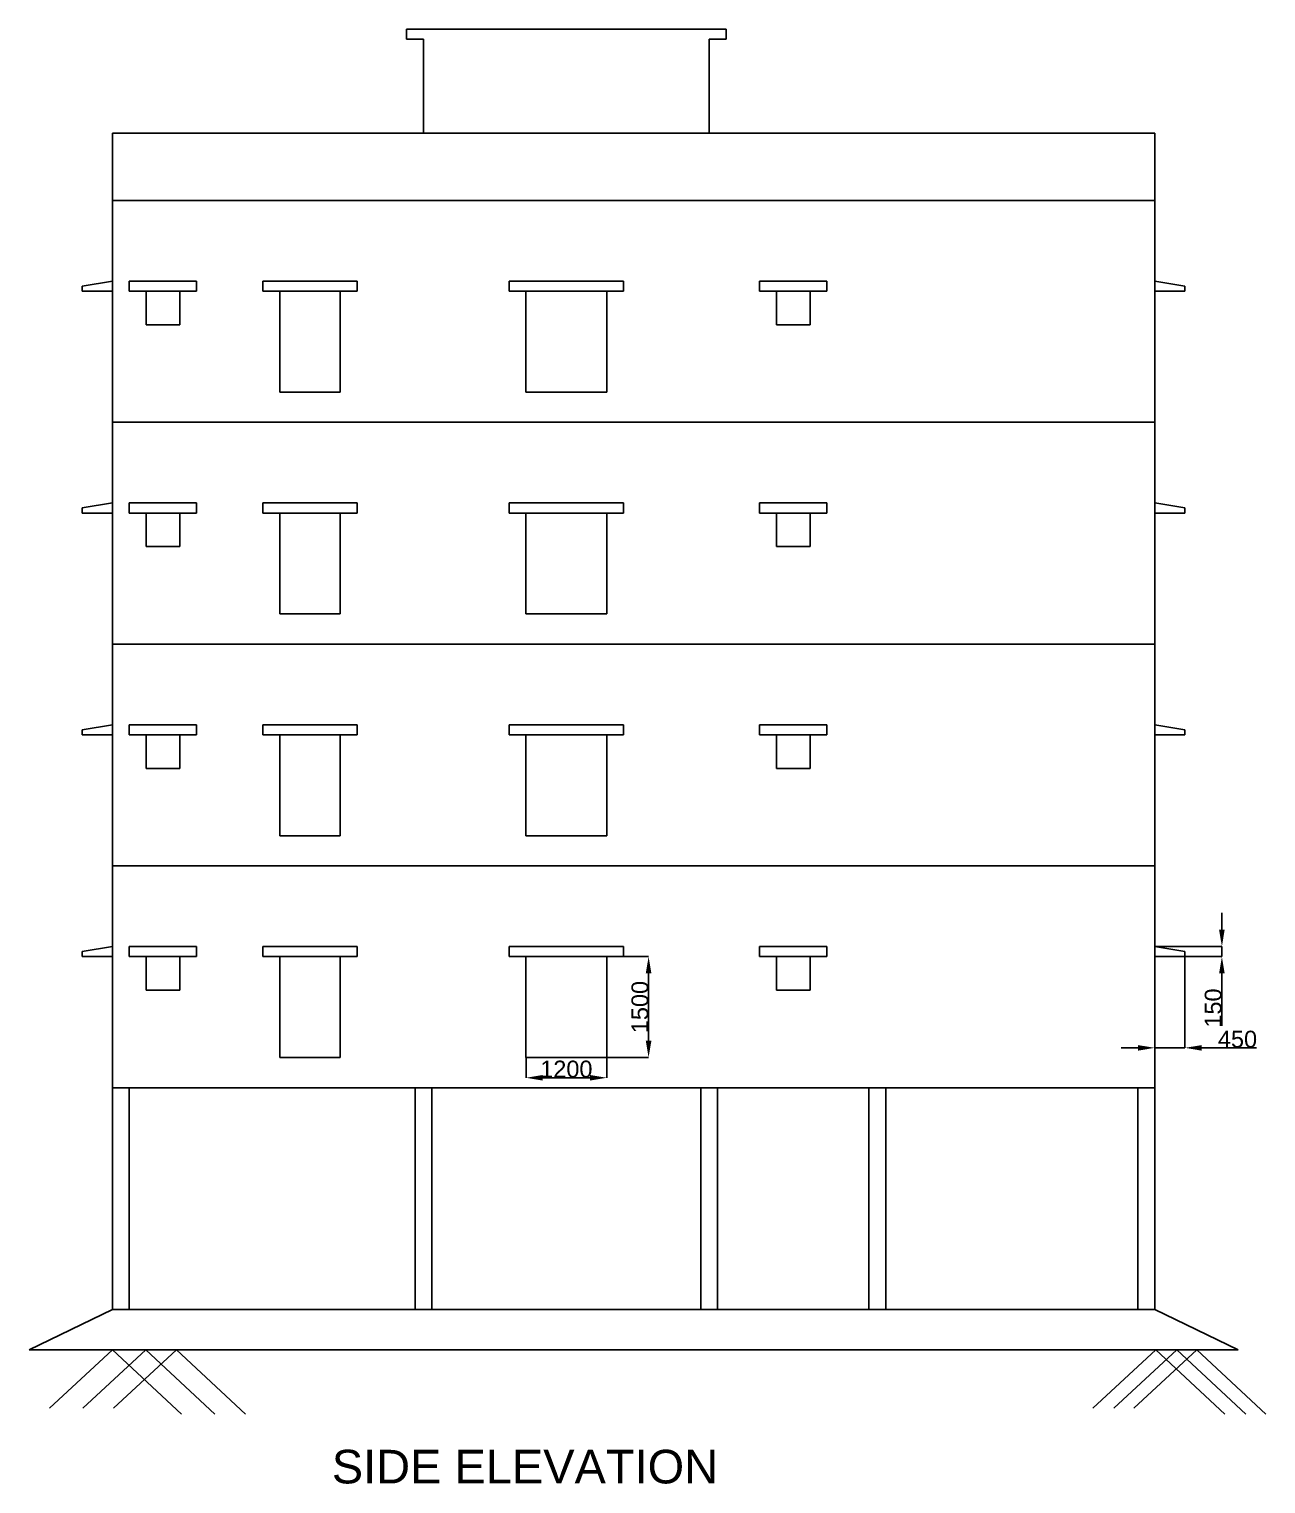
# Model space of a CAD drawing. Header units: millimetres. Extents: x 14705 to 60782, y -107 to 42157.
# Drawn here: x 42389 to 60782, y 20512 to 42157 of the extents above; entities that cross this region are included whole.
import ezdxf

# ---------------------------------------------------------------- set-up
doc = ezdxf.new("R2010")
doc.units = ezdxf.units.MM
for name, color, linetype in [('chajja', 31, 'Continuous'), ('dimension', 20, 'Continuous'), ('ground line', 122, 'Continuous'), ('wall', 7, 'Continuous'), ('window', 221, 'Continuous')]:
    doc.layers.add(name, color=color, linetype=linetype)
doc.styles.get("Standard").update_dxf_attribs({"font": 'arial.ttf'})
doc.dimstyles.new('ISO-25', dxfattribs={"dimtxt": 250, "dimasz": 250, "dimexe": 1.25, "dimexo": 0.625, "dimtad": 1, "dimtxsty": 'Standard', "dimcen": 2.5, "dimadec": 0, "dimazin": 0, "dimtfac": 1, "dimtmove": 0, "dimatfit": 3, "dimfxl": 1, "dimarcsym": 0})

# ---------------------------------------------------------------- blocks, each defined once
blk = doc.blocks.new('*D40')
at = {"layer": 'Defpoints', "color": 0, "transparency": 16777216}
for p in [(49779, 26857), (50979, 26857), (50979, 26555)]:
    blk.add_point(p, dxfattribs=at)
at = {"layer": 'dimension', "color": 0, "lineweight": -2, "transparency": 16777216}
for p, q in [((49779, 26856), (49779, 26553)), ((50979, 26856), (50979, 26553)), ((50029, 26555), (50729, 26555))]:
    blk.add_line(p, q, dxfattribs=at)
at = {"layer": 'dimension', "color": 0, "transparency": 16777216}
for points in [[(50029, 26596), (50029, 26513), (49779, 26555)], [(50729, 26596), (50729, 26513), (50979, 26555)]]:
    blk.add_solid(points, dxfattribs=at)
at = {"layer": 'dimension', "color": 0, "transparency": 16777216, "insert": (50379, 26683), "char_height": 250, "attachment_point": 5}
blk.add_mtext('1200', dxfattribs=at)
blk = doc.blocks.new('*D41')
at = {"layer": 'Defpoints', "color": 0, "transparency": 16777216}
for p in [(50979, 28357), (50979, 26857), (51602, 26857)]:
    blk.add_point(p, dxfattribs=at)
at = {"layer": 'dimension', "color": 0, "lineweight": -2, "transparency": 16777216}
for p, q in [((50979, 28357), (51603, 28357)), ((51602, 28107), (51602, 27107)), ((50979, 26857), (51603, 26857))]:
    blk.add_line(p, q, dxfattribs=at)
at = {"layer": 'dimension', "color": 0, "transparency": 16777216}
for points in [[(51560, 28107), (51644, 28107), (51602, 28357)], [(51560, 27107), (51644, 27107), (51602, 26857)]]:
    blk.add_solid(points, dxfattribs=at)
at = {"layer": 'dimension', "color": 0, "transparency": 16777216, "insert": (51474, 27607), "char_height": 250, "attachment_point": 5, "rotation": 90}
blk.add_mtext('1500', dxfattribs=at)
blk = doc.blocks.new('*D44')
at = {"layer": 'Defpoints', "color": 0, "transparency": 16777216}
for p in [(59129, 28507), (59129, 28357), (60128, 28357)]:
    blk.add_point(p, dxfattribs=at)
at = {"layer": 'dimension', "color": 0, "lineweight": -2, "transparency": 16777216}
for p, q in [((60128, 28757), (60128, 29007)), ((59129, 28507), (60129, 28507)), ((59129, 28357), (60129, 28357)), ((60128, 28507), (60128, 28357)), ((60128, 28107), (60128, 27327))]:
    blk.add_line(p, q, dxfattribs=at)
at = {"layer": 'dimension', "color": 0, "transparency": 16777216}
for points in [[(60086, 28757), (60169, 28757), (60128, 28507)], [(60086, 28107), (60169, 28107), (60128, 28357)]]:
    blk.add_solid(points, dxfattribs=at)
at = {"layer": 'dimension', "color": 0, "transparency": 16777216, "insert": (59999, 27592), "char_height": 250, "attachment_point": 5, "rotation": 90}
blk.add_mtext('150', dxfattribs=at)
blk = doc.blocks.new('*D45')
at = {"layer": 'Defpoints', "color": 0, "transparency": 16777216}
for p in [(59129, 28357), (59579, 28357), (59579, 27000)]:
    blk.add_point(p, dxfattribs=at)
at = {"layer": 'dimension', "color": 0, "lineweight": -2, "transparency": 16777216}
for p, q in [((59129, 28356), (59129, 26998)), ((59579, 28356), (59579, 26998)), ((58879, 27000), (58629, 27000)), ((59129, 27000), (59579, 27000)), ((59829, 27000), (60641, 27000))]:
    blk.add_line(p, q, dxfattribs=at)
at = {"layer": 'dimension', "color": 0, "transparency": 16777216}
for points in [[(58879, 27041), (58879, 26958), (59129, 27000)], [(59829, 27041), (59829, 26958), (59579, 27000)]]:
    blk.add_solid(points, dxfattribs=at)
at = {"layer": 'dimension', "color": 0, "transparency": 16777216, "insert": (60360, 27128), "char_height": 250, "attachment_point": 5}
blk.add_mtext('450', dxfattribs=at)

msp = doc.modelspace()

# ---------------------------------------------------------------- linework, layer by layer
at = {"layer": 'chajja'}
for p, q in [((43178.638, 38331.656), (43628.638, 38406.656)), ((43178.638, 38256.656), (43178.638, 38331.656)), ((43628.638, 38406.656), (43628.638, 38256.656)), ((44878.638, 38406.656), (43878.638, 38406.656)), ((43878.638, 38406.656), (43878.638, 38256.656)), ((44878.638, 38256.656), (44878.638, 38406.656)), ((47266.138, 38406.656), (45866.138, 38406.656)), ((45866.138, 38406.656), (45866.138, 38256.656)), ((47266.138, 38256.656), (47266.138, 38406.656)), ((51228.638, 38406.656), (49528.638, 38406.656)), ((49528.638, 38406.656), (49528.638, 38256.656)), ((51228.638, 38256.656), (51228.638, 38406.656)), ((54253.638, 38406.656), (53253.638, 38406.656)), ((53253.638, 38406.656), (53253.638, 38256.656)), ((54253.638, 38256.656), (54253.638, 38406.656)), ((59128.638, 38406.656), (59128.638, 38256.656)), ((59578.638, 38331.656), (59128.638, 38406.656)), ((59578.638, 38256.656), (59578.638, 38331.656)), ((43628.638, 38256.656), (43178.638, 38256.656)), ((43878.638, 38256.656), (44628.638, 38256.656)), ((44628.638, 38256.656), (44878.638, 38256.656)), ((45866.138, 38256.656), (47016.138, 38256.656)), ((47016.138, 38256.656), (47266.138, 38256.656)), ((49528.638, 38256.656), (50978.638, 38256.656)), ((50978.638, 38256.656), (51228.638, 38256.656)), ((53253.638, 38256.656), (54003.638, 38256.656)), ((54003.638, 38256.656), (54253.638, 38256.656)), ((59128.638, 38256.656), (59578.638, 38256.656)), ((43178.638, 35031.656), (43628.638, 35106.656)), ((43628.638, 35106.656), (43628.638, 34956.656)), ((44878.638, 35106.656), (43878.638, 35106.656)), ((43878.638, 35106.656), (43878.638, 34956.656)), ((44878.638, 34956.656), (44878.638, 35106.656)), ((47266.138, 35106.656), (45866.138, 35106.656)), ((45866.138, 35106.656), (45866.138, 34956.656)), ((47266.138, 34956.656), (47266.138, 35106.656)), ((51228.638, 35106.656), (49528.638, 35106.656)), ((49528.638, 35106.656), (49528.638, 34956.656)), ((51228.638, 34956.656), (51228.638, 35106.656)), ((54253.638, 35106.656), (53253.638, 35106.656)), ((53253.638, 35106.656), (53253.638, 34956.656)), ((54253.638, 34956.656), (54253.638, 35106.656)), ((59128.638, 35106.656), (59128.638, 34956.656)), ((59578.638, 35031.656), (59128.638, 35106.656)), ((43178.638, 34956.656), (43178.638, 35031.656)), ((43628.638, 34956.656), (43178.638, 34956.656)), ((43878.638, 34956.656), (44628.638, 34956.656)), ((44628.638, 34956.656), (44878.638, 34956.656)), ((45866.138, 34956.656), (47016.138, 34956.656)), ((47016.138, 34956.656), (47266.138, 34956.656)), ((49528.638, 34956.656), (50978.638, 34956.656)), ((50978.638, 34956.656), (51228.638, 34956.656)), ((53253.638, 34956.656), (54003.638, 34956.656)), ((54003.638, 34956.656), (54253.638, 34956.656)), ((59128.638, 34956.656), (59578.638, 34956.656)), ((59578.638, 34956.656), (59578.638, 35031.656)), ((43178.638, 31731.656), (43628.638, 31806.656)), ((43178.638, 31656.656), (43178.638, 31731.656)), ((43628.638, 31656.656), (43178.638, 31656.656)), ((43628.638, 31806.656), (43628.638, 31656.656)), ((44878.638, 31806.656), (43878.638, 31806.656)), ((43878.638, 31806.656), (43878.638, 31656.656)), ((43878.638, 31656.656), (44628.638, 31656.656)), ((44628.638, 31656.656), (44878.638, 31656.656)), ((44878.638, 31656.656), (44878.638, 31806.656)), ((47266.138, 31806.656), (45866.138, 31806.656)), ((45866.138, 31806.656), (45866.138, 31656.656)), ((45866.138, 31656.656), (47016.138, 31656.656)), ((47016.138, 31656.656), (47266.138, 31656.656)), ((47266.138, 31656.656), (47266.138, 31806.656)), ((51228.638, 31806.656), (49528.638, 31806.656)), ((49528.638, 31806.656), (49528.638, 31656.656)), ((49528.638, 31656.656), (50978.638, 31656.656)), ((50978.638, 31656.656), (51228.638, 31656.656)), ((51228.638, 31656.656), (51228.638, 31806.656)), ((54253.638, 31806.656), (53253.638, 31806.656)), ((53253.638, 31806.656), (53253.638, 31656.656)), ((53253.638, 31656.656), (54003.638, 31656.656)), ((54003.638, 31656.656), (54253.638, 31656.656)), ((54253.638, 31656.656), (54253.638, 31806.656)), ((59128.638, 31806.656), (59128.638, 31656.656)), ((59578.638, 31731.656), (59128.638, 31806.656)), ((59128.638, 31656.656), (59578.638, 31656.656)), ((59578.638, 31656.656), (59578.638, 31731.656)), ((43178.638, 28431.656), (43628.638, 28506.656)), ((43178.638, 28356.656), (43178.638, 28431.656)), ((43628.638, 28356.656), (43178.638, 28356.656)), ((43628.638, 28506.656), (43628.638, 28356.656)), ((44878.638, 28506.656), (43878.638, 28506.656)), ((43878.638, 28506.656), (43878.638, 28356.656)), ((43878.638, 28356.656), (44628.638, 28356.656)), ((44628.638, 28356.656), (44878.638, 28356.656)), ((44878.638, 28356.656), (44878.638, 28506.656)), ((47266.138, 28506.656), (45866.138, 28506.656)), ((45866.138, 28506.656), (45866.138, 28356.656)), ((45866.138, 28356.656), (47016.138, 28356.656)), ((47016.138, 28356.656), (47266.138, 28356.656)), ((47266.138, 28356.656), (47266.138, 28506.656)), ((51228.638, 28506.656), (49528.638, 28506.656)), ((49528.638, 28506.656), (49528.638, 28356.656)), ((49528.638, 28356.656), (50978.638, 28356.656)), ((50978.638, 28356.656), (51228.638, 28356.656)), ((51228.638, 28356.656), (51228.638, 28506.656)), ((54253.638, 28506.656), (53253.638, 28506.656)), ((53253.638, 28506.656), (53253.638, 28356.656)), ((53253.638, 28356.656), (54003.638, 28356.656)), ((54003.638, 28356.656), (54253.638, 28356.656)), ((54253.638, 28356.656), (54253.638, 28506.656)), ((59128.638, 28506.656), (59128.638, 28356.656)), ((59578.638, 28431.656), (59128.638, 28506.656)), ((59128.638, 28356.656), (59578.638, 28356.656)), ((59578.638, 28356.656), (59578.638, 28431.656))]:
    msp.add_line(p, q, dxfattribs=at)
at = {"layer": 'ground line'}
for p, q in [((42389.168, 22506.656), (60368.108, 22506.656)), ((43628.638, 22506.656), (42690.639, 21639.379)), ((44124.044, 22506.656), (43186.046, 21639.379)), ((43628.638, 22506.656), (44653.917, 21547.696)), ((44582.754, 22506.656), (43644.756, 21639.379)), ((44124.044, 22506.656), (45149.324, 21547.696)), ((44582.754, 22506.656), (45608.034, 21547.696)), ((59146.542, 22506.656), (58208.544, 21639.379)), ((59457.48, 22506.656), (58519.482, 21639.379)), ((59756.902, 22506.656), (58818.904, 21639.379)), ((59146.542, 22506.656), (60171.822, 21547.696)), ((59457.48, 22506.656), (60482.76, 21547.696)), ((59756.902, 22506.656), (60782.182, 21547.696))]:
    msp.add_line(p, q, dxfattribs=at)
at = {"layer": 'wall'}
for p, q in [((48003.638, 42006.656), (48003.638, 42156.656)), ((48003.638, 42156.656), (52753.638, 42156.656)), ((48253.638, 42006.656), (48003.638, 42006.656)), ((48253.638, 40606.656), (48253.638, 42006.656)), ((52753.638, 42006.656), (52503.638, 42006.656)), ((52503.638, 42006.656), (52503.638, 40606.656)), ((52753.638, 42156.656), (52753.638, 42006.656)), ((43628.638, 23106.656), (43628.638, 40606.656)), ((43628.638, 40606.656), (59128.638, 40606.656)), ((43628.638, 40606.656), (44878.638, 40606.656)), ((59128.638, 40606.656), (59128.638, 23106.656)), ((43628.638, 39606.656), (59128.638, 39606.656)), ((43628.638, 39606.656), (43628.638, 39606.656)), ((43628.638, 39606.656), (44878.638, 39606.656)), ((59128.638, 39606.656), (57878.638, 39606.656)), ((43628.638, 36306.656), (43628.638, 38406.656)), ((43628.638, 36306.656), (59128.638, 36306.656)), ((43628.638, 33006.656), (59128.638, 33006.656)), ((43628.638, 29706.656), (59128.638, 29706.656)), ((43628.638, 26406.656), (59128.638, 26406.656)), ((43628.638, 26406.656), (43878.638, 26406.656)), ((43878.638, 26406.656), (43878.638, 23106.656)), ((48128.638, 23106.656), (48128.638, 26406.656)), ((48128.638, 26406.656), (48378.638, 26406.656)), ((48128.638, 26406.656), (48253.638, 26406.656)), ((48378.638, 26406.656), (48378.638, 23106.656)), ((52378.638, 23106.656), (52378.638, 26406.656)), ((52378.638, 26406.656), (52628.638, 26406.656)), ((52378.638, 26406.656), (52503.638, 26406.656)), ((52628.638, 26406.656), (52628.638, 23106.656)), ((54878.638, 23106.656), (54878.638, 26406.656)), ((54878.638, 26406.656), (55128.638, 26406.656)), ((54878.638, 26406.656), (55003.638, 26406.656)), ((55128.638, 26406.656), (55128.638, 23106.656)), ((59128.638, 26406.656), (58878.638, 26406.656)), ((58878.638, 26406.656), (58878.638, 23106.656)), ((43628.638, 23106.656), (42389.168, 22506.656)), ((43628.638, 23106.656), (59128.638, 23106.656)), ((59128.638, 23106.656), (60368.108, 22506.656))]:
    msp.add_line(p, q, dxfattribs=at)
at = {"layer": 'window'}
for p, q in [((44128.638, 37756.656), (44128.638, 38256.656)), ((44628.638, 37756.656), (44628.638, 38256.656)), ((46116.138, 38256.656), (46116.138, 36756.656)), ((47016.138, 36756.656), (47016.138, 38256.656)), ((49778.638, 38256.656), (49778.638, 36756.656)), ((50978.638, 36756.656), (50978.638, 38256.656)), ((53503.638, 38256.656), (53503.638, 37756.656)), ((54003.638, 37756.656), (54003.638, 38256.656)), ((44128.638, 37756.656), (44628.638, 37756.656)), ((53503.638, 37756.656), (54003.638, 37756.656)), ((46116.138, 36756.656), (47016.138, 36756.656)), ((49778.638, 36756.656), (50978.638, 36756.656)), ((44128.638, 34456.656), (44128.638, 34956.656)), ((44628.638, 34456.656), (44628.638, 34956.656)), ((46116.138, 34956.656), (46116.138, 33456.656)), ((47016.138, 33456.656), (47016.138, 34956.656)), ((49778.638, 34956.656), (49778.638, 33456.656)), ((50978.638, 33456.656), (50978.638, 34956.656)), ((53503.638, 34956.656), (53503.638, 34456.656)), ((54003.638, 34456.656), (54003.638, 34956.656)), ((44128.638, 34456.656), (44628.638, 34456.656)), ((53503.638, 34456.656), (54003.638, 34456.656)), ((46116.138, 33456.656), (47016.138, 33456.656)), ((49778.638, 33456.656), (50978.638, 33456.656)), ((44128.638, 31156.656), (44128.638, 31656.656)), ((44628.638, 31156.656), (44628.638, 31656.656)), ((46116.138, 31656.656), (46116.138, 30156.656)), ((47016.138, 30156.656), (47016.138, 31656.656)), ((49778.638, 31656.656), (49778.638, 30156.656)), ((50978.638, 30156.656), (50978.638, 31656.656)), ((53503.638, 31656.656), (53503.638, 31156.656)), ((54003.638, 31156.656), (54003.638, 31656.656)), ((44128.638, 31156.656), (44628.638, 31156.656)), ((53503.638, 31156.656), (54003.638, 31156.656)), ((46116.138, 30156.656), (47016.138, 30156.656)), ((49778.638, 30156.656), (50978.638, 30156.656)), ((44128.638, 27856.656), (44128.638, 28356.656)), ((44628.638, 27856.656), (44628.638, 28356.656)), ((46116.138, 28356.656), (46116.138, 26856.656)), ((47016.138, 26856.656), (47016.138, 28356.656)), ((49778.638, 28356.656), (49778.638, 26856.656)), ((50978.638, 26856.656), (50978.638, 28356.656)), ((53503.638, 28356.656), (53503.638, 27856.656)), ((54003.638, 27856.656), (54003.638, 28356.656)), ((44128.638, 27856.656), (44628.638, 27856.656)), ((53503.638, 27856.656), (54003.638, 27856.656)), ((46116.138, 26856.656), (47016.138, 26856.656)), ((49778.638, 26856.656), (50978.638, 26856.656))]:
    msp.add_line(p, q, dxfattribs=at)

# ---------------------------------------------------------------- texts
at = {"layer": 'wall'}
msp.add_text('SIDE ELEVATION', height=500, dxfattribs=at).set_placement((46890.95, 20519.47))

# ---------------------------------------------------------------- dimensions: what is measured, and where the dimension line sits
at = {"layer": 'dimension'}
for base, p1, p2, picture, middle in [((60127.712, 28356.656), (59128.638, 28506.656), (59128.638, 28356.656), '*D44', (59999.444, 27592.047)), ((51602.009, 26856.656), (50978.638, 28356.656), (50978.638, 26856.656), '*D41', (51473.74, 27606.656))]:
    dim = msp.add_linear_dim(base=base, p1=p1, p2=p2, angle=90, dimstyle='ISO-25', dxfattribs=at)
    dim.commit()
    dim.dimension.update_dxf_attribs({"geometry": picture, "text_midpoint": middle})
for base, p1, p2, picture, middle in [((59578.638, 26999.576), (59128.638, 28356.656), (59578.638, 28356.656), '*D45', (60360.044, 27127.844)), ((50978.638, 26554.536), (49778.638, 26856.656), (50978.638, 26856.656), '*D40', (50378.638, 26682.804))]:
    dim = msp.add_linear_dim(base=base, p1=p1, p2=p2, dimstyle='ISO-25', dxfattribs=at)
    dim.commit()
    dim.dimension.update_dxf_attribs({"geometry": picture, "text_midpoint": middle})

doc.saveas('drawing.dxf')
